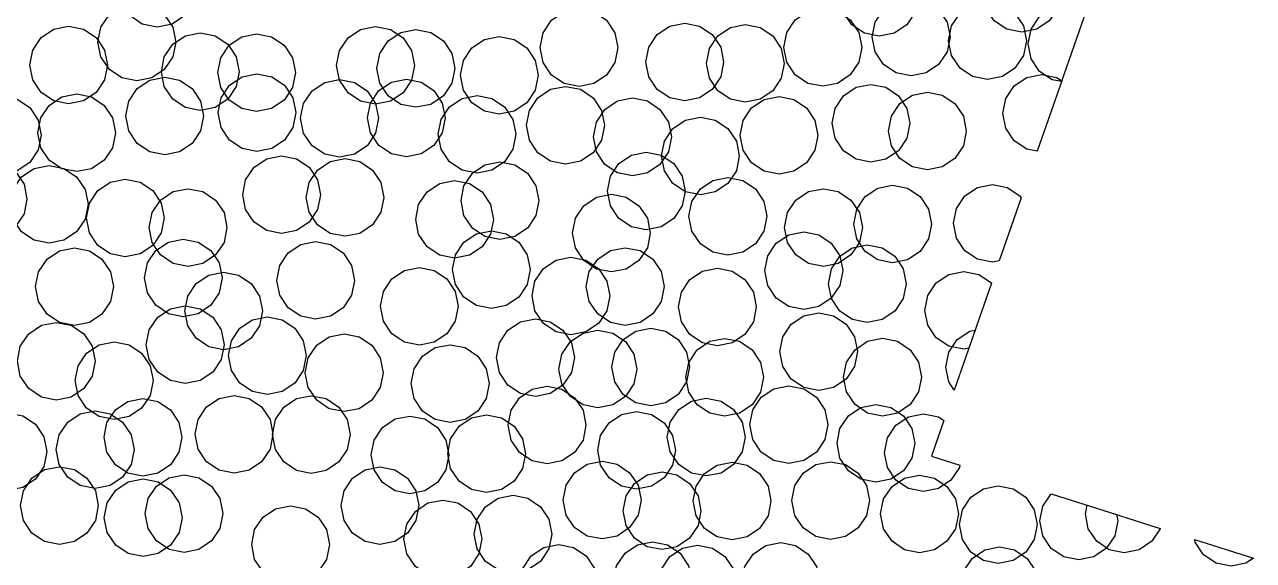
# Model space of a CAD drawing. Header units: millimetres. Extents: x -64 to 65, y -33 to 54.
# Drawn here: x -30.95 to -11.98, y 19.21 to 27.49 of the extents above; entities that cross this region are included whole.
import ezdxf

# ---------------------------------------------------------------- set-up
doc = ezdxf.new("R2010")
doc.units = ezdxf.units.MM

msp = doc.modelspace()

# ---------------------------------------------------------------- linework, layer by layer
for points in [[(-28.348, 27.825), (-28.478, 27.63), (-28.673, 27.5), (-28.903, 27.454), (-29.132, 27.5), (-29.327, 27.63), (-29.457, 27.825), (-29.503, 28.054), (-29.457, 28.284), (-29.327, 28.479), (-29.132, 28.609), (-28.903, 28.654), (-28.673, 28.609), (-28.478, 28.479), (-28.348, 28.284), (-28.303, 28.054), (-28.348, 27.825)], [(-17.202, 27.684), (-17.332, 27.49), (-17.527, 27.36), (-17.757, 27.314), (-17.986, 27.36), (-18.181, 27.49), (-18.311, 27.684), (-18.357, 27.914), (-18.311, 28.144), (-18.181, 28.338), (-17.986, 28.468), (-17.757, 28.514), (-17.527, 28.468), (-17.332, 28.338), (-17.202, 28.144), (-17.157, 27.914), (-17.202, 27.684)], [(-15.003, 27.743), (-15.133, 27.549), (-15.328, 27.419), (-15.558, 27.373), (-15.787, 27.419), (-15.982, 27.549), (-16.112, 27.743), (-16.158, 27.973), (-16.112, 28.202), (-15.982, 28.397), (-15.787, 28.527), (-15.558, 28.573), (-15.328, 28.527), (-15.133, 28.397), (-15.003, 28.202), (-14.958, 27.973), (-15.003, 27.743)], [(-16.711, 27.072), (-16.841, 26.877), (-17.036, 26.747), (-17.265, 26.701), (-17.495, 26.747), (-17.69, 26.877), (-17.82, 27.072), (-17.865, 27.301), (-17.82, 27.531), (-17.69, 27.726), (-17.495, 27.856), (-17.265, 27.901), (-17.036, 27.856), (-16.841, 27.726), (-16.711, 27.531), (-16.665, 27.301), (-16.711, 27.072)], [(-28.663, 26.992), (-28.793, 26.797), (-28.987, 26.667), (-29.217, 26.621), (-29.447, 26.667), (-29.641, 26.797), (-29.771, 26.992), (-29.817, 27.221), (-29.771, 27.451), (-29.641, 27.646), (-29.447, 27.776), (-29.217, 27.821), (-28.987, 27.776), (-28.793, 27.646), (-28.663, 27.451), (-28.617, 27.221), (-28.663, 26.992)], [(-21.838, 26.908), (-21.968, 26.713), (-22.163, 26.583), (-22.392, 26.537), (-22.622, 26.583), (-22.817, 26.713), (-22.947, 26.908), (-22.992, 27.137), (-22.947, 27.367), (-22.817, 27.561), (-22.622, 27.692), (-22.392, 27.737), (-22.163, 27.692), (-21.968, 27.561), (-21.838, 27.367), (-21.792, 27.137), (-21.838, 26.908)], [(-18.075, 26.909), (-18.205, 26.714), (-18.4, 26.584), (-18.629, 26.539), (-18.859, 26.584), (-19.054, 26.714), (-19.184, 26.909), (-19.229, 27.139), (-19.184, 27.368), (-19.054, 27.563), (-18.859, 27.693), (-18.629, 27.739), (-18.4, 27.693), (-18.205, 27.563), (-18.075, 27.368), (-18.029, 27.139), (-18.075, 26.909)], [(-15.533, 27.013), (-15.663, 26.819), (-15.858, 26.688), (-16.087, 26.643), (-16.317, 26.688), (-16.511, 26.819), (-16.642, 27.013), (-16.687, 27.243), (-16.642, 27.472), (-16.511, 27.667), (-16.317, 27.797), (-16.087, 27.843), (-15.858, 27.797), (-15.663, 27.667), (-15.533, 27.472), (-15.487, 27.243), (-15.533, 27.013)], [(-14.945, 26.611), (-15.09, 26.639), (-15.284, 26.769), (-15.414, 26.964), (-15.46, 27.194), (-15.414, 27.423), (-15.284, 27.618), (-15.09, 27.748), (-14.86, 27.794), (-14.63, 27.748), (-14.565, 27.704), (-14.945, 26.611)], [(-20.205, 26.684), (-20.335, 26.489), (-20.53, 26.359), (-20.76, 26.314), (-20.989, 26.359), (-21.184, 26.489), (-21.314, 26.684), (-21.36, 26.914), (-21.314, 27.143), (-21.184, 27.338), (-20.989, 27.468), (-20.76, 27.514), (-20.53, 27.468), (-20.335, 27.338), (-20.205, 27.143), (-20.16, 26.914), (-20.205, 26.684)], [(-29.715, 26.637), (-29.846, 26.443), (-30.04, 26.313), (-30.27, 26.267), (-30.499, 26.313), (-30.694, 26.443), (-30.824, 26.637), (-30.87, 26.867), (-30.824, 27.097), (-30.694, 27.291), (-30.499, 27.421), (-30.27, 27.467), (-30.04, 27.421), (-29.846, 27.291), (-29.715, 27.097), (-29.67, 26.867), (-29.715, 26.637)], [(-27.684, 26.534), (-27.814, 26.339), (-28.009, 26.209), (-28.238, 26.163), (-28.468, 26.209), (-28.662, 26.339), (-28.793, 26.534), (-28.838, 26.763), (-28.793, 26.993), (-28.662, 27.188), (-28.468, 27.318), (-28.238, 27.363), (-28.009, 27.318), (-27.814, 27.188), (-27.684, 26.993), (-27.638, 26.763), (-27.684, 26.534)], [(-26.814, 26.521), (-26.944, 26.326), (-27.138, 26.196), (-27.368, 26.15), (-27.597, 26.196), (-27.792, 26.326), (-27.922, 26.521), (-27.968, 26.75), (-27.922, 26.98), (-27.792, 27.175), (-27.597, 27.305), (-27.368, 27.35), (-27.138, 27.305), (-26.944, 27.175), (-26.814, 26.98), (-26.768, 26.75), (-26.814, 26.521)], [(-24.978, 26.632), (-25.108, 26.437), (-25.303, 26.307), (-25.533, 26.261), (-25.762, 26.307), (-25.957, 26.437), (-26.087, 26.632), (-26.133, 26.861), (-26.087, 27.091), (-25.957, 27.285), (-25.762, 27.415), (-25.533, 27.461), (-25.303, 27.415), (-25.108, 27.285), (-24.978, 27.091), (-24.933, 26.861), (-24.978, 26.632)], [(-24.356, 26.585), (-24.486, 26.39), (-24.681, 26.26), (-24.911, 26.214), (-25.14, 26.26), (-25.335, 26.39), (-25.465, 26.585), (-25.511, 26.814), (-25.465, 27.044), (-25.335, 27.239), (-25.14, 27.369), (-24.911, 27.414), (-24.681, 27.369), (-24.486, 27.239), (-24.356, 27.044), (-24.311, 26.814), (-24.356, 26.585)], [(-19.27, 26.663), (-19.4, 26.468), (-19.595, 26.338), (-19.825, 26.292), (-20.054, 26.338), (-20.249, 26.468), (-20.379, 26.663), (-20.425, 26.892), (-20.379, 27.122), (-20.249, 27.317), (-20.054, 27.447), (-19.825, 27.492), (-19.595, 27.447), (-19.4, 27.317), (-19.27, 27.122), (-19.225, 26.892), (-19.27, 26.663)], [(-23.068, 26.48), (-23.198, 26.285), (-23.392, 26.155), (-23.622, 26.109), (-23.852, 26.155), (-24.046, 26.285), (-24.176, 26.48), (-24.222, 26.709), (-24.176, 26.939), (-24.046, 27.133), (-23.852, 27.263), (-23.622, 27.309), (-23.392, 27.263), (-23.198, 27.133), (-23.068, 26.939), (-23.022, 26.709), (-23.068, 26.48)], [(-28.232, 25.851), (-28.362, 25.656), (-28.557, 25.526), (-28.786, 25.48), (-29.016, 25.526), (-29.211, 25.656), (-29.341, 25.851), (-29.386, 26.08), (-29.341, 26.31), (-29.211, 26.504), (-29.016, 26.635), (-28.786, 26.68), (-28.557, 26.635), (-28.362, 26.504), (-28.232, 26.31), (-28.186, 26.08), (-28.232, 25.851)], [(-26.808, 25.902), (-26.938, 25.708), (-27.132, 25.578), (-27.362, 25.532), (-27.592, 25.578), (-27.786, 25.708), (-27.916, 25.902), (-27.962, 26.132), (-27.916, 26.362), (-27.786, 26.556), (-27.592, 26.686), (-27.362, 26.732), (-27.132, 26.686), (-26.938, 26.556), (-26.808, 26.362), (-26.762, 26.132), (-26.808, 25.902)], [(-25.533, 25.815), (-25.663, 25.62), (-25.858, 25.49), (-26.088, 25.444), (-26.317, 25.49), (-26.512, 25.62), (-26.642, 25.815), (-26.688, 26.044), (-26.642, 26.274), (-26.512, 26.469), (-26.317, 26.599), (-26.088, 26.644), (-25.858, 26.599), (-25.663, 26.469), (-25.533, 26.274), (-25.488, 26.044), (-25.533, 25.815)], [(-24.502, 25.819), (-24.632, 25.625), (-24.827, 25.495), (-25.056, 25.449), (-25.286, 25.495), (-25.481, 25.625), (-25.611, 25.819), (-25.656, 26.049), (-25.611, 26.279), (-25.481, 26.473), (-25.286, 26.603), (-25.056, 26.649), (-24.827, 26.603), (-24.632, 26.473), (-24.502, 26.279), (-24.456, 26.049), (-24.502, 25.819)], [(-17.332, 25.739), (-17.462, 25.544), (-17.656, 25.414), (-17.886, 25.369), (-18.116, 25.414), (-18.31, 25.544), (-18.44, 25.739), (-18.486, 25.969), (-18.44, 26.198), (-18.31, 26.393), (-18.116, 26.523), (-17.886, 26.569), (-17.656, 26.523), (-17.462, 26.393), (-17.332, 26.198), (-17.286, 25.969), (-17.332, 25.739)], [(-15.319, 25.534), (-15.48, 25.566), (-15.674, 25.696), (-15.804, 25.891), (-15.85, 26.121), (-15.804, 26.35), (-15.674, 26.545), (-15.48, 26.675), (-15.25, 26.721), (-15.02, 26.675), (-14.941, 26.622), (-15.319, 25.534)], [(-30.737, 25.556), (-30.867, 25.362), (-31.061, 25.232), (-31.291, 25.186), (-31.52, 25.232), (-31.715, 25.362), (-31.845, 25.556), (-31.891, 25.786), (-31.845, 26.015), (-31.715, 26.21), (-31.52, 26.34), (-31.291, 26.386), (-31.061, 26.34), (-30.867, 26.21), (-30.737, 26.015), (-30.691, 25.786), (-30.737, 25.556)], [(-29.59, 25.59), (-29.72, 25.396), (-29.914, 25.266), (-30.144, 25.22), (-30.374, 25.266), (-30.568, 25.396), (-30.698, 25.59), (-30.744, 25.82), (-30.698, 26.05), (-30.568, 26.244), (-30.374, 26.374), (-30.144, 26.42), (-29.914, 26.374), (-29.72, 26.244), (-29.59, 26.05), (-29.544, 25.82), (-29.59, 25.59)], [(-23.411, 25.567), (-23.541, 25.373), (-23.735, 25.243), (-23.965, 25.197), (-24.195, 25.243), (-24.389, 25.373), (-24.519, 25.567), (-24.565, 25.797), (-24.519, 26.027), (-24.389, 26.221), (-24.195, 26.351), (-23.965, 26.397), (-23.735, 26.351), (-23.541, 26.221), (-23.411, 26.027), (-23.365, 25.797), (-23.411, 25.567)], [(-22.046, 25.708), (-22.176, 25.513), (-22.371, 25.383), (-22.6, 25.338), (-22.83, 25.383), (-23.025, 25.513), (-23.155, 25.708), (-23.2, 25.938), (-23.155, 26.167), (-23.025, 26.362), (-22.83, 26.492), (-22.6, 26.538), (-22.371, 26.492), (-22.176, 26.362), (-22.046, 26.167), (-22, 25.938), (-22.046, 25.708)], [(-18.751, 25.55), (-18.881, 25.356), (-19.076, 25.225), (-19.305, 25.18), (-19.535, 25.225), (-19.729, 25.356), (-19.859, 25.55), (-19.905, 25.78), (-19.859, 26.009), (-19.729, 26.204), (-19.535, 26.334), (-19.305, 26.38), (-19.076, 26.334), (-18.881, 26.204), (-18.751, 26.009), (-18.705, 25.78), (-18.751, 25.55)], [(-16.46, 25.618), (-16.59, 25.423), (-16.785, 25.293), (-17.015, 25.247), (-17.244, 25.293), (-17.439, 25.423), (-17.569, 25.618), (-17.615, 25.847), (-17.569, 26.077), (-17.439, 26.272), (-17.244, 26.402), (-17.015, 26.447), (-16.785, 26.402), (-16.59, 26.272), (-16.46, 26.077), (-16.415, 25.847), (-16.46, 25.618)], [(-21.012, 25.528), (-21.142, 25.333), (-21.337, 25.203), (-21.567, 25.158), (-21.796, 25.203), (-21.991, 25.333), (-22.121, 25.528), (-22.167, 25.758), (-22.121, 25.987), (-21.991, 26.182), (-21.796, 26.312), (-21.567, 26.358), (-21.337, 26.312), (-21.142, 26.182), (-21.012, 25.987), (-20.967, 25.758), (-21.012, 25.528)], [(-19.963, 25.233), (-20.093, 25.038), (-20.288, 24.908), (-20.518, 24.862), (-20.747, 24.908), (-20.942, 25.038), (-21.072, 25.233), (-21.118, 25.462), (-21.072, 25.692), (-20.942, 25.887), (-20.747, 26.017), (-20.518, 26.062), (-20.288, 26.017), (-20.093, 25.887), (-19.963, 25.692), (-19.918, 25.462), (-19.963, 25.233)], [(-26.428, 24.634), (-26.558, 24.439), (-26.753, 24.309), (-26.983, 24.263), (-27.212, 24.309), (-27.407, 24.439), (-27.537, 24.634), (-27.583, 24.863), (-27.537, 25.093), (-27.407, 25.287), (-27.212, 25.418), (-26.983, 25.463), (-26.753, 25.418), (-26.558, 25.287), (-26.428, 25.093), (-26.383, 24.863), (-26.428, 24.634)], [(-25.449, 24.592), (-25.579, 24.397), (-25.774, 24.267), (-26.003, 24.221), (-26.233, 24.267), (-26.428, 24.397), (-26.558, 24.592), (-26.603, 24.821), (-26.558, 25.051), (-26.428, 25.245), (-26.233, 25.375), (-26.003, 25.421), (-25.774, 25.375), (-25.579, 25.245), (-25.449, 25.051), (-25.403, 24.821), (-25.449, 24.592)], [(-20.8, 24.692), (-20.93, 24.497), (-21.124, 24.367), (-21.354, 24.321), (-21.584, 24.367), (-21.778, 24.497), (-21.908, 24.692), (-21.954, 24.921), (-21.908, 25.151), (-21.778, 25.346), (-21.584, 25.476), (-21.354, 25.521), (-21.124, 25.476), (-20.93, 25.346), (-20.8, 25.151), (-20.754, 24.921), (-20.8, 24.692)], [(-30.957, 24.567), (-31.087, 24.372), (-31.282, 24.242), (-31.512, 24.196), (-31.741, 24.242), (-31.936, 24.372), (-32.066, 24.567), (-32.112, 24.796), (-32.066, 25.026), (-31.936, 25.221), (-31.741, 25.351), (-31.512, 25.396), (-31.282, 25.351), (-31.087, 25.221), (-30.957, 25.026), (-30.912, 24.796), (-30.957, 24.567)], [(-30.016, 24.486), (-30.146, 24.292), (-30.341, 24.161), (-30.57, 24.116), (-30.8, 24.161), (-30.995, 24.292), (-31.125, 24.486), (-31.17, 24.716), (-31.125, 24.945), (-30.995, 25.14), (-30.8, 25.27), (-30.57, 25.316), (-30.341, 25.27), (-30.146, 25.14), (-30.016, 24.945), (-29.97, 24.716), (-30.016, 24.486)], [(-23.059, 24.543), (-23.189, 24.348), (-23.384, 24.218), (-23.613, 24.172), (-23.843, 24.218), (-24.037, 24.348), (-24.168, 24.543), (-24.213, 24.772), (-24.168, 25.002), (-24.037, 25.196), (-23.843, 25.327), (-23.613, 25.372), (-23.384, 25.327), (-23.189, 25.196), (-23.059, 25.002), (-23.013, 24.772), (-23.059, 24.543)], [(-28.841, 24.275), (-28.971, 24.081), (-29.165, 23.951), (-29.395, 23.905), (-29.625, 23.951), (-29.819, 24.081), (-29.949, 24.275), (-29.995, 24.505), (-29.949, 24.735), (-29.819, 24.929), (-29.625, 25.059), (-29.395, 25.105), (-29.165, 25.059), (-28.971, 24.929), (-28.841, 24.735), (-28.795, 24.505), (-28.841, 24.275)], [(-23.758, 24.253), (-23.889, 24.059), (-24.083, 23.929), (-24.313, 23.883), (-24.542, 23.929), (-24.737, 24.059), (-24.867, 24.253), (-24.913, 24.483), (-24.867, 24.713), (-24.737, 24.907), (-24.542, 25.037), (-24.313, 25.083), (-24.083, 25.037), (-23.889, 24.907), (-23.758, 24.713), (-23.713, 24.483), (-23.758, 24.253)], [(-19.54, 24.301), (-19.67, 24.106), (-19.865, 23.976), (-20.095, 23.931), (-20.324, 23.976), (-20.519, 24.106), (-20.649, 24.301), (-20.695, 24.531), (-20.649, 24.76), (-20.519, 24.955), (-20.324, 25.085), (-20.095, 25.131), (-19.865, 25.085), (-19.67, 24.955), (-19.54, 24.76), (-19.495, 24.531), (-19.54, 24.301)], [(-27.871, 24.128), (-28.001, 23.933), (-28.196, 23.803), (-28.426, 23.757), (-28.655, 23.803), (-28.85, 23.933), (-28.98, 24.128), (-29.026, 24.357), (-28.98, 24.587), (-28.85, 24.782), (-28.655, 24.912), (-28.426, 24.957), (-28.196, 24.912), (-28.001, 24.782), (-27.871, 24.587), (-27.826, 24.357), (-27.871, 24.128)], [(-21.337, 24.041), (-21.467, 23.846), (-21.662, 23.716), (-21.892, 23.67), (-22.121, 23.716), (-22.316, 23.846), (-22.446, 24.041), (-22.492, 24.27), (-22.446, 24.5), (-22.316, 24.694), (-22.121, 24.825), (-21.892, 24.87), (-21.662, 24.825), (-21.467, 24.694), (-21.337, 24.5), (-21.292, 24.27), (-21.337, 24.041)], [(-18.065, 24.128), (-18.195, 23.933), (-18.39, 23.803), (-18.619, 23.757), (-18.849, 23.803), (-19.044, 23.933), (-19.174, 24.128), (-19.219, 24.357), (-19.174, 24.587), (-19.044, 24.781), (-18.849, 24.912), (-18.619, 24.957), (-18.39, 24.912), (-18.195, 24.781), (-18.065, 24.587), (-18.019, 24.357), (-18.065, 24.128)], [(-16.997, 24.18), (-17.127, 23.986), (-17.322, 23.856), (-17.551, 23.81), (-17.781, 23.856), (-17.976, 23.986), (-18.106, 24.18), (-18.151, 24.41), (-18.106, 24.639), (-17.976, 24.834), (-17.781, 24.964), (-17.551, 25.01), (-17.322, 24.964), (-17.127, 24.834), (-16.997, 24.639), (-16.951, 24.41), (-16.997, 24.18)], [(-15.906, 23.843), (-16.012, 23.822), (-16.242, 23.868), (-16.437, 23.998), (-16.567, 24.193), (-16.612, 24.422), (-16.567, 24.652), (-16.437, 24.847), (-16.242, 24.977), (-16.012, 25.022), (-15.783, 24.977), (-15.588, 24.847), (-15.568, 24.817), (-15.906, 23.843)], [(-23.19, 23.476), (-23.32, 23.281), (-23.515, 23.151), (-23.744, 23.106), (-23.974, 23.151), (-24.169, 23.281), (-24.299, 23.476), (-24.344, 23.706), (-24.299, 23.935), (-24.169, 24.13), (-23.974, 24.26), (-23.744, 24.306), (-23.515, 24.26), (-23.32, 24.13), (-23.19, 23.935), (-23.144, 23.706), (-23.19, 23.476)], [(-18.368, 23.461), (-18.498, 23.267), (-18.693, 23.137), (-18.922, 23.091), (-19.152, 23.137), (-19.347, 23.267), (-19.477, 23.461), (-19.522, 23.691), (-19.477, 23.921), (-19.347, 24.115), (-19.152, 24.245), (-18.922, 24.291), (-18.693, 24.245), (-18.498, 24.115), (-18.368, 23.921), (-18.322, 23.691), (-18.368, 23.461)], [(-27.944, 23.349), (-28.074, 23.155), (-28.269, 23.025), (-28.499, 22.979), (-28.728, 23.025), (-28.923, 23.155), (-29.053, 23.349), (-29.099, 23.579), (-29.053, 23.809), (-28.923, 24.003), (-28.728, 24.133), (-28.499, 24.179), (-28.269, 24.133), (-28.074, 24.003), (-27.944, 23.809), (-27.899, 23.579), (-27.944, 23.349)], [(-25.903, 23.311), (-26.034, 23.117), (-26.228, 22.987), (-26.458, 22.941), (-26.687, 22.987), (-26.882, 23.117), (-27.012, 23.311), (-27.058, 23.541), (-27.012, 23.771), (-26.882, 23.965), (-26.687, 24.095), (-26.458, 24.141), (-26.228, 24.095), (-26.034, 23.965), (-25.903, 23.771), (-25.858, 23.541), (-25.903, 23.311)], [(-17.388, 23.259), (-17.518, 23.064), (-17.713, 22.934), (-17.943, 22.888), (-18.172, 22.934), (-18.367, 23.064), (-18.497, 23.259), (-18.543, 23.488), (-18.497, 23.718), (-18.367, 23.912), (-18.172, 24.043), (-17.943, 24.088), (-17.713, 24.043), (-17.518, 23.912), (-17.388, 23.718), (-17.343, 23.488), (-17.388, 23.259)], [(-29.624, 23.214), (-29.755, 23.019), (-29.949, 22.889), (-30.179, 22.844), (-30.408, 22.889), (-30.603, 23.019), (-30.733, 23.214), (-30.779, 23.444), (-30.733, 23.673), (-30.603, 23.868), (-30.408, 23.998), (-30.179, 24.044), (-29.949, 23.998), (-29.755, 23.868), (-29.624, 23.673), (-29.579, 23.444), (-29.624, 23.214)], [(-21.963, 23.07), (-22.093, 22.875), (-22.288, 22.745), (-22.517, 22.699), (-22.747, 22.745), (-22.942, 22.875), (-23.072, 23.07), (-23.117, 23.299), (-23.072, 23.529), (-22.942, 23.724), (-22.747, 23.854), (-22.517, 23.899), (-22.288, 23.854), (-22.093, 23.724), (-21.963, 23.529), (-21.917, 23.299), (-21.963, 23.07)], [(-21.124, 23.216), (-21.255, 23.021), (-21.449, 22.891), (-21.679, 22.845), (-21.908, 22.891), (-22.103, 23.021), (-22.233, 23.216), (-22.279, 23.445), (-22.233, 23.675), (-22.103, 23.869), (-21.908, 24), (-21.679, 24.045), (-21.449, 24), (-21.255, 23.869), (-21.124, 23.675), (-21.079, 23.445), (-21.124, 23.216)], [(-24.301, 22.91), (-24.431, 22.715), (-24.626, 22.585), (-24.856, 22.54), (-25.085, 22.585), (-25.28, 22.715), (-25.41, 22.91), (-25.456, 23.14), (-25.41, 23.369), (-25.28, 23.564), (-25.085, 23.694), (-24.856, 23.74), (-24.626, 23.694), (-24.431, 23.564), (-24.301, 23.369), (-24.256, 23.14), (-24.301, 22.91)], [(-19.701, 22.9), (-19.832, 22.706), (-20.026, 22.576), (-20.256, 22.53), (-20.485, 22.576), (-20.68, 22.706), (-20.81, 22.9), (-20.856, 23.13), (-20.81, 23.36), (-20.68, 23.554), (-20.485, 23.684), (-20.256, 23.73), (-20.026, 23.684), (-19.832, 23.554), (-19.701, 23.36), (-19.656, 23.13), (-19.701, 22.9)], [(-27.323, 22.839), (-27.453, 22.645), (-27.648, 22.514), (-27.877, 22.469), (-28.107, 22.514), (-28.302, 22.645), (-28.432, 22.839), (-28.477, 23.069), (-28.432, 23.298), (-28.302, 23.493), (-28.107, 23.623), (-27.877, 23.669), (-27.648, 23.623), (-27.453, 23.493), (-27.323, 23.298), (-27.277, 23.069), (-27.323, 22.839)], [(-16.375, 22.492), (-16.453, 22.477), (-16.682, 22.522), (-16.877, 22.653), (-17.007, 22.847), (-17.053, 23.077), (-17.007, 23.306), (-16.877, 23.501), (-16.682, 23.631), (-16.453, 23.677), (-16.223, 23.631), (-16.028, 23.501), (-16.026, 23.498), (-16.375, 22.492)], [(-27.915, 22.317), (-28.045, 22.123), (-28.24, 21.993), (-28.47, 21.947), (-28.699, 21.993), (-28.894, 22.123), (-29.024, 22.317), (-29.07, 22.547), (-29.024, 22.777), (-28.894, 22.971), (-28.699, 23.101), (-28.47, 23.147), (-28.24, 23.101), (-28.045, 22.971), (-27.915, 22.777), (-27.87, 22.547), (-27.915, 22.317)], [(-26.648, 22.149), (-26.778, 21.954), (-26.973, 21.824), (-27.202, 21.778), (-27.432, 21.824), (-27.627, 21.954), (-27.757, 22.149), (-27.802, 22.378), (-27.757, 22.608), (-27.627, 22.803), (-27.432, 22.933), (-27.202, 22.978), (-26.973, 22.933), (-26.778, 22.803), (-26.648, 22.608), (-26.602, 22.378), (-26.648, 22.149)], [(-18.138, 22.21), (-18.268, 22.016), (-18.462, 21.885), (-18.692, 21.84), (-18.921, 21.885), (-19.116, 22.016), (-19.246, 22.21), (-19.292, 22.44), (-19.246, 22.669), (-19.116, 22.864), (-18.921, 22.994), (-18.692, 23.04), (-18.462, 22.994), (-18.268, 22.864), (-18.138, 22.669), (-18.092, 22.44), (-18.138, 22.21)], [(-29.906, 22.062), (-30.036, 21.868), (-30.231, 21.738), (-30.46, 21.692), (-30.69, 21.738), (-30.885, 21.868), (-31.015, 22.062), (-31.06, 22.292), (-31.015, 22.522), (-30.885, 22.716), (-30.69, 22.846), (-30.46, 22.892), (-30.231, 22.846), (-30.036, 22.716), (-29.906, 22.522), (-29.86, 22.292), (-29.906, 22.062)], [(-22.51, 22.117), (-22.64, 21.923), (-22.835, 21.793), (-23.064, 21.747), (-23.294, 21.793), (-23.489, 21.923), (-23.619, 22.117), (-23.664, 22.347), (-23.619, 22.577), (-23.489, 22.771), (-23.294, 22.901), (-23.064, 22.947), (-22.835, 22.901), (-22.64, 22.771), (-22.51, 22.577), (-22.464, 22.347), (-22.51, 22.117)], [(-21.546, 21.941), (-21.676, 21.747), (-21.871, 21.617), (-22.101, 21.571), (-22.33, 21.617), (-22.525, 21.747), (-22.655, 21.941), (-22.701, 22.171), (-22.655, 22.401), (-22.525, 22.595), (-22.33, 22.725), (-22.101, 22.771), (-21.871, 22.725), (-21.676, 22.595), (-21.546, 22.401), (-21.501, 22.171), (-21.546, 21.941)], [(-20.732, 21.974), (-20.862, 21.779), (-21.057, 21.649), (-21.286, 21.603), (-21.516, 21.649), (-21.71, 21.779), (-21.841, 21.974), (-21.886, 22.203), (-21.841, 22.433), (-21.71, 22.628), (-21.516, 22.758), (-21.286, 22.803), (-21.057, 22.758), (-20.862, 22.628), (-20.732, 22.433), (-20.686, 22.203), (-20.732, 21.974)], [(-16.6, 21.845), (-16.684, 21.971), (-16.729, 22.201), (-16.684, 22.43), (-16.554, 22.625), (-16.359, 22.755), (-16.278, 22.771), (-16.6, 21.845)], [(-29.013, 21.761), (-29.143, 21.567), (-29.337, 21.436), (-29.567, 21.391), (-29.797, 21.436), (-29.991, 21.567), (-30.121, 21.761), (-30.167, 21.991), (-30.121, 22.22), (-29.991, 22.415), (-29.797, 22.545), (-29.567, 22.591), (-29.337, 22.545), (-29.143, 22.415), (-29.013, 22.22), (-28.967, 21.991), (-29.013, 21.761)], [(-25.462, 21.883), (-25.592, 21.688), (-25.787, 21.558), (-26.017, 21.512), (-26.246, 21.558), (-26.441, 21.688), (-26.571, 21.883), (-26.617, 22.112), (-26.571, 22.342), (-26.441, 22.537), (-26.246, 22.667), (-26.017, 22.712), (-25.787, 22.667), (-25.592, 22.537), (-25.462, 22.342), (-25.417, 22.112), (-25.462, 21.883)], [(-19.59, 21.815), (-19.72, 21.62), (-19.915, 21.49), (-20.144, 21.444), (-20.374, 21.49), (-20.568, 21.62), (-20.698, 21.815), (-20.744, 22.044), (-20.698, 22.274), (-20.568, 22.469), (-20.374, 22.599), (-20.144, 22.644), (-19.915, 22.599), (-19.72, 22.469), (-19.59, 22.274), (-19.544, 22.044), (-19.59, 21.815)], [(-17.153, 21.816), (-17.283, 21.621), (-17.478, 21.491), (-17.708, 21.445), (-17.937, 21.491), (-18.132, 21.621), (-18.262, 21.816), (-18.308, 22.045), (-18.262, 22.275), (-18.132, 22.469), (-17.937, 22.6), (-17.708, 22.645), (-17.478, 22.6), (-17.283, 22.469), (-17.153, 22.275), (-17.108, 22.045), (-17.153, 21.816)], [(-23.826, 21.717), (-23.956, 21.522), (-24.151, 21.392), (-24.381, 21.346), (-24.61, 21.392), (-24.805, 21.522), (-24.935, 21.717), (-24.981, 21.946), (-24.935, 22.176), (-24.805, 22.371), (-24.61, 22.501), (-24.381, 22.546), (-24.151, 22.501), (-23.956, 22.371), (-23.826, 22.176), (-23.781, 21.946), (-23.826, 21.717)], [(-22.33, 21.074), (-22.461, 20.88), (-22.655, 20.75), (-22.885, 20.704), (-23.114, 20.75), (-23.309, 20.88), (-23.439, 21.074), (-23.485, 21.304), (-23.439, 21.533), (-23.309, 21.728), (-23.114, 21.858), (-22.885, 21.904), (-22.655, 21.858), (-22.461, 21.728), (-22.33, 21.533), (-22.285, 21.304), (-22.33, 21.074)], [(-18.599, 21.082), (-18.729, 20.888), (-18.924, 20.758), (-19.154, 20.712), (-19.383, 20.758), (-19.578, 20.888), (-19.708, 21.082), (-19.754, 21.312), (-19.708, 21.542), (-19.578, 21.736), (-19.383, 21.866), (-19.154, 21.912), (-18.924, 21.866), (-18.729, 21.736), (-18.599, 21.542), (-18.554, 21.312), (-18.599, 21.082)], [(-28.569, 20.887), (-28.699, 20.692), (-28.894, 20.562), (-29.123, 20.516), (-29.353, 20.562), (-29.548, 20.692), (-29.678, 20.887), (-29.723, 21.116), (-29.678, 21.346), (-29.548, 21.541), (-29.353, 21.671), (-29.123, 21.716), (-28.894, 21.671), (-28.699, 21.541), (-28.569, 21.346), (-28.523, 21.116), (-28.569, 20.887)], [(-27.161, 20.932), (-27.291, 20.738), (-27.485, 20.608), (-27.715, 20.562), (-27.945, 20.608), (-28.139, 20.738), (-28.269, 20.932), (-28.315, 21.162), (-28.269, 21.392), (-28.139, 21.586), (-27.945, 21.716), (-27.715, 21.762), (-27.485, 21.716), (-27.291, 21.586), (-27.161, 21.392), (-27.115, 21.162), (-27.161, 20.932)], [(-25.97, 20.93), (-26.1, 20.735), (-26.295, 20.605), (-26.524, 20.559), (-26.754, 20.605), (-26.948, 20.735), (-27.078, 20.93), (-27.124, 21.159), (-27.078, 21.389), (-26.948, 21.583), (-26.754, 21.713), (-26.524, 21.759), (-26.295, 21.713), (-26.1, 21.583), (-25.97, 21.389), (-25.924, 21.159), (-25.97, 20.93)], [(-19.874, 20.889), (-20.005, 20.694), (-20.199, 20.564), (-20.429, 20.519), (-20.658, 20.564), (-20.853, 20.694), (-20.983, 20.889), (-21.029, 21.119), (-20.983, 21.348), (-20.853, 21.543), (-20.658, 21.673), (-20.429, 21.719), (-20.199, 21.673), (-20.005, 21.543), (-19.874, 21.348), (-19.829, 21.119), (-19.874, 20.889)], [(-17.256, 20.793), (-17.386, 20.598), (-17.581, 20.468), (-17.81, 20.423), (-18.04, 20.468), (-18.234, 20.598), (-18.364, 20.793), (-18.41, 21.023), (-18.364, 21.252), (-18.234, 21.447), (-18.04, 21.577), (-17.81, 21.623), (-17.581, 21.577), (-17.386, 21.447), (-17.256, 21.252), (-17.21, 21.023), (-17.256, 20.793)], [(-30.652, 20.666), (-30.782, 20.471), (-30.977, 20.341), (-31.206, 20.295), (-31.436, 20.341), (-31.63, 20.471), (-31.76, 20.666), (-31.806, 20.895), (-31.76, 21.125), (-31.63, 21.32), (-31.436, 21.45), (-31.206, 21.495), (-30.977, 21.45), (-30.782, 21.32), (-30.652, 21.125), (-30.606, 20.895), (-30.652, 20.666)], [(-29.306, 20.696), (-29.436, 20.501), (-29.63, 20.371), (-29.86, 20.325), (-30.09, 20.371), (-30.284, 20.501), (-30.414, 20.696), (-30.46, 20.925), (-30.414, 21.155), (-30.284, 21.35), (-30.09, 21.48), (-29.86, 21.525), (-29.63, 21.48), (-29.436, 21.35), (-29.306, 21.155), (-29.26, 20.925), (-29.306, 20.696)], [(-24.448, 20.615), (-24.578, 20.42), (-24.772, 20.29), (-25.002, 20.245), (-25.232, 20.29), (-25.426, 20.42), (-25.556, 20.615), (-25.602, 20.845), (-25.556, 21.074), (-25.426, 21.269), (-25.232, 21.399), (-25.002, 21.445), (-24.772, 21.399), (-24.578, 21.269), (-24.448, 21.074), (-24.402, 20.845), (-24.448, 20.615)], [(-23.265, 20.633), (-23.395, 20.438), (-23.59, 20.308), (-23.819, 20.262), (-24.049, 20.308), (-24.244, 20.438), (-24.374, 20.633), (-24.419, 20.862), (-24.374, 21.092), (-24.244, 21.287), (-24.049, 21.417), (-23.819, 21.462), (-23.59, 21.417), (-23.395, 21.287), (-23.265, 21.092), (-23.219, 20.862), (-23.265, 20.633)], [(-20.95, 20.686), (-21.08, 20.491), (-21.274, 20.361), (-21.504, 20.315), (-21.734, 20.361), (-21.928, 20.491), (-22.058, 20.686), (-22.104, 20.915), (-22.058, 21.145), (-21.928, 21.34), (-21.734, 21.47), (-21.504, 21.515), (-21.274, 21.47), (-21.08, 21.34), (-20.95, 21.145), (-20.904, 20.915), (-20.95, 20.686)], [(-16.953, 20.827), (-16.513, 20.688), (-16.521, 20.648), (-16.651, 20.453), (-16.846, 20.323), (-17.075, 20.278), (-17.305, 20.323), (-17.5, 20.453), (-17.63, 20.648), (-17.675, 20.878), (-17.63, 21.107), (-17.5, 21.302), (-17.305, 21.432), (-17.075, 21.478), (-16.846, 21.432), (-16.763, 21.376), (-16.953, 20.827)], [(-21.481, 19.915), (-21.611, 19.721), (-21.805, 19.591), (-22.035, 19.545), (-22.265, 19.591), (-22.459, 19.721), (-22.589, 19.915), (-22.635, 20.145), (-22.589, 20.375), (-22.459, 20.569), (-22.265, 20.699), (-22.035, 20.745), (-21.805, 20.699), (-21.611, 20.569), (-21.481, 20.375), (-21.435, 20.145), (-21.481, 19.915)], [(-19.475, 19.902), (-19.605, 19.707), (-19.799, 19.577), (-20.029, 19.532), (-20.258, 19.577), (-20.453, 19.707), (-20.583, 19.902), (-20.629, 20.132), (-20.583, 20.361), (-20.453, 20.556), (-20.258, 20.686), (-20.029, 20.732), (-19.799, 20.686), (-19.605, 20.556), (-19.475, 20.361), (-19.429, 20.132), (-19.475, 19.902)], [(-17.954, 19.91), (-18.084, 19.715), (-18.279, 19.585), (-18.509, 19.539), (-18.738, 19.585), (-18.933, 19.715), (-19.063, 19.91), (-19.109, 20.139), (-19.063, 20.369), (-18.933, 20.564), (-18.738, 20.694), (-18.509, 20.739), (-18.279, 20.694), (-18.084, 20.564), (-17.954, 20.369), (-17.909, 20.139), (-17.954, 19.91)], [(-29.856, 19.832), (-29.987, 19.637), (-30.181, 19.507), (-30.411, 19.461), (-30.64, 19.507), (-30.835, 19.637), (-30.965, 19.832), (-31.011, 20.061), (-30.965, 20.291), (-30.835, 20.486), (-30.64, 20.616), (-30.411, 20.661), (-30.181, 20.616), (-29.987, 20.486), (-29.856, 20.291), (-29.811, 20.061), (-29.856, 19.832)], [(-27.933, 19.708), (-28.063, 19.514), (-28.258, 19.384), (-28.487, 19.338), (-28.717, 19.384), (-28.912, 19.514), (-29.042, 19.708), (-29.087, 19.938), (-29.042, 20.168), (-28.912, 20.362), (-28.717, 20.492), (-28.487, 20.538), (-28.258, 20.492), (-28.063, 20.362), (-27.933, 20.168), (-27.887, 19.938), (-27.933, 19.708)], [(-24.91, 19.831), (-25.04, 19.636), (-25.234, 19.506), (-25.464, 19.461), (-25.693, 19.506), (-25.888, 19.636), (-26.018, 19.831), (-26.064, 20.061), (-26.018, 20.29), (-25.888, 20.485), (-25.693, 20.615), (-25.464, 20.661), (-25.234, 20.615), (-25.04, 20.485), (-24.91, 20.29), (-24.864, 20.061), (-24.91, 19.831)], [(-20.555, 19.751), (-20.685, 19.556), (-20.88, 19.426), (-21.11, 19.38), (-21.339, 19.426), (-21.534, 19.556), (-21.664, 19.751), (-21.71, 19.98), (-21.664, 20.21), (-21.534, 20.404), (-21.339, 20.535), (-21.11, 20.58), (-20.88, 20.535), (-20.685, 20.404), (-20.555, 20.21), (-20.51, 19.98), (-20.555, 19.751)], [(-16.583, 19.703), (-16.713, 19.509), (-16.907, 19.379), (-17.137, 19.333), (-17.367, 19.379), (-17.561, 19.509), (-17.691, 19.703), (-17.737, 19.933), (-17.691, 20.163), (-17.561, 20.357), (-17.367, 20.487), (-17.137, 20.533), (-16.907, 20.487), (-16.713, 20.357), (-16.583, 20.163), (-16.537, 19.933), (-16.583, 19.703)], [(-28.565, 19.644), (-28.695, 19.449), (-28.889, 19.319), (-29.119, 19.273), (-29.348, 19.319), (-29.543, 19.449), (-29.673, 19.644), (-29.719, 19.873), (-29.673, 20.103), (-29.543, 20.297), (-29.348, 20.427), (-29.119, 20.473), (-28.889, 20.427), (-28.695, 20.297), (-28.565, 20.103), (-28.519, 19.873), (-28.565, 19.644)], [(-15.367, 19.538), (-15.497, 19.343), (-15.691, 19.213), (-15.921, 19.168), (-16.151, 19.213), (-16.345, 19.343), (-16.475, 19.538), (-16.521, 19.768), (-16.475, 19.997), (-16.345, 20.192), (-16.151, 20.322), (-15.921, 20.368), (-15.691, 20.322), (-15.497, 20.192), (-15.367, 19.997), (-15.321, 19.768), (-15.367, 19.538)], [(-23.939, 19.317), (-24.069, 19.122), (-24.264, 18.992), (-24.494, 18.946), (-24.723, 18.992), (-24.918, 19.122), (-25.048, 19.317), (-25.094, 19.546), (-25.048, 19.776), (-24.918, 19.97), (-24.723, 20.101), (-24.494, 20.146), (-24.264, 20.101), (-24.069, 19.97), (-23.939, 19.776), (-23.894, 19.546), (-23.939, 19.317)], [(-22.856, 19.391), (-22.986, 19.196), (-23.18, 19.066), (-23.41, 19.02), (-23.64, 19.066), (-23.834, 19.196), (-23.964, 19.391), (-24.01, 19.62), (-23.964, 19.85), (-23.834, 20.044), (-23.64, 20.175), (-23.41, 20.22), (-23.18, 20.175), (-22.986, 20.044), (-22.856, 19.85), (-22.81, 19.62), (-22.856, 19.391)], [(-14.098, 19.921), (-14.078, 19.824), (-14.124, 19.594), (-14.254, 19.399), (-14.449, 19.269), (-14.678, 19.224), (-14.908, 19.269), (-15.103, 19.399), (-15.233, 19.594), (-15.278, 19.824), (-15.233, 20.053), (-15.107, 20.241), (-14.098, 19.921)], [(-26.29, 19.23), (-26.42, 19.035), (-26.615, 18.905), (-26.844, 18.859), (-27.074, 18.905), (-27.268, 19.035), (-27.398, 19.23), (-27.444, 19.459), (-27.398, 19.689), (-27.268, 19.883), (-27.074, 20.013), (-26.844, 20.059), (-26.615, 20.013), (-26.42, 19.883), (-26.29, 19.689), (-26.244, 19.459), (-26.29, 19.23)], [(-13.423, 19.706), (-13.423, 19.704), (-13.553, 19.509), (-13.748, 19.379), (-13.977, 19.333), (-14.207, 19.379), (-14.402, 19.509), (-14.532, 19.704), (-14.577, 19.933), (-14.551, 20.065), (-13.423, 19.706)], [(-11.983, 19.249), (-12.099, 19.171), (-12.329, 19.126), (-12.559, 19.171), (-12.753, 19.302), (-12.883, 19.496), (-12.892, 19.538), (-11.983, 19.249)], [(-22.151, 18.631), (-22.281, 18.436), (-22.475, 18.306), (-22.705, 18.261), (-22.935, 18.306), (-23.129, 18.436), (-23.259, 18.631), (-23.305, 18.861), (-23.259, 19.09), (-23.129, 19.285), (-22.935, 19.415), (-22.705, 19.461), (-22.475, 19.415), (-22.281, 19.285), (-22.151, 19.09), (-22.105, 18.861), (-22.151, 18.631)], [(-20.703, 18.671), (-20.833, 18.476), (-21.028, 18.346), (-21.257, 18.301), (-21.487, 18.346), (-21.681, 18.476), (-21.811, 18.671), (-21.857, 18.901), (-21.811, 19.13), (-21.681, 19.325), (-21.487, 19.455), (-21.257, 19.501), (-21.028, 19.455), (-20.833, 19.325), (-20.703, 19.13), (-20.657, 18.901), (-20.703, 18.671)], [(-20.009, 18.621), (-20.139, 18.426), (-20.334, 18.296), (-20.564, 18.25), (-20.793, 18.296), (-20.988, 18.426), (-21.118, 18.621), (-21.164, 18.85), (-21.118, 19.08), (-20.988, 19.274), (-20.793, 19.405), (-20.564, 19.45), (-20.334, 19.405), (-20.139, 19.274), (-20.009, 19.08), (-19.964, 18.85), (-20.009, 18.621)], [(-18.724, 18.66), (-18.854, 18.465), (-19.049, 18.335), (-19.278, 18.289), (-19.508, 18.335), (-19.703, 18.465), (-19.833, 18.66), (-19.878, 18.889), (-19.833, 19.119), (-19.703, 19.313), (-19.508, 19.444), (-19.278, 19.489), (-19.049, 19.444), (-18.854, 19.313), (-18.724, 19.119), (-18.678, 18.889), (-18.724, 18.66)], [(-15.346, 18.592), (-15.476, 18.398), (-15.67, 18.268), (-15.9, 18.222), (-16.13, 18.268), (-16.324, 18.398), (-16.454, 18.592), (-16.5, 18.822), (-16.454, 19.052), (-16.324, 19.246), (-16.13, 19.376), (-15.9, 19.422), (-15.67, 19.376), (-15.476, 19.246), (-15.346, 19.052), (-15.3, 18.822), (-15.346, 18.592)]]:
    msp.add_lwpolyline(points, close=True)

doc.saveas('drawing.dxf')
